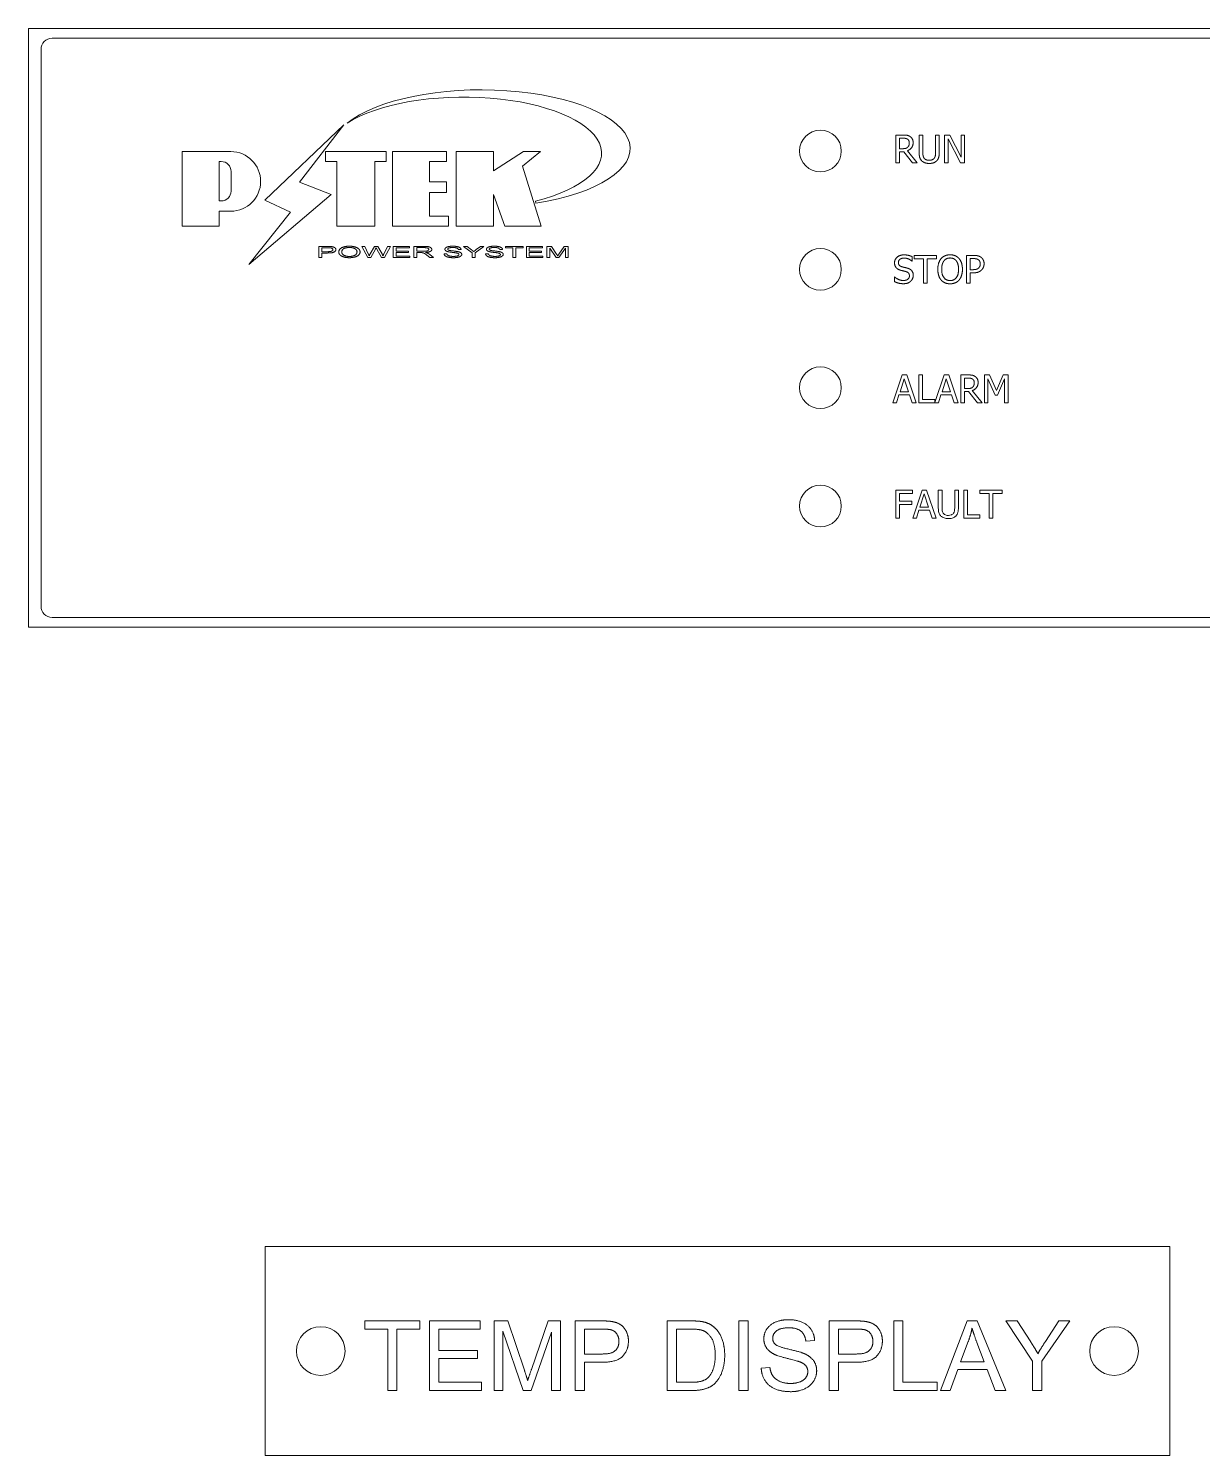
# Model space of a CAD drawing. Header units: inches. Extents: x 0 to 18221, y 0 to 6752.
# Drawn here: x 11074.3 to 11158.6, y 814.9 to 917.4 of the extents above; entities that cross this region are included whole.
import ezdxf

# ---------------------------------------------------------------- set-up
doc = ezdxf.new("R2010")
doc.units = ezdxf.units.IN
doc.header["$MEASUREMENT"] = 0
doc.layers.add('REMOTE_CONTROLBOX$0$가시적인 것(ISO)', color=3, linetype='Continuous', lineweight=5)

msp = doc.modelspace()

# ---------------------------------------------------------------- linework, layer by layer
at = {"layer": 'REMOTE_CONTROLBOX$0$가시적인 것(ISO)'}
for p, q in [((11074.2684, 874.3611), (11074.2684, 917.3611)), ((11074.2684, 917.3611), (11458.2684, 917.3611)), ((11456.9684, 916.6611), (11075.9684, 916.6611)), ((11075.1684, 915.8611), (11075.1684, 886.1611)), ((11096.9272, 910.4413), (11091.2359, 905.0404)), ((11093.7476, 906.3355), (11096.9272, 910.4413)), ((11136.5783, 909.7126), (11137.0937, 909.7126)), ((11136.5783, 907.7126), (11136.5783, 909.7126)), ((11137.1083, 909.4825), (11136.8441, 909.4825)), ((11136.8441, 909.4825), (11136.8441, 908.7304)), ((11138.2606, 909.7126), (11138.5264, 909.7126)), ((11138.2606, 908.4646), (11138.2606, 909.7126)), ((11138.5264, 909.7126), (11138.5264, 908.4646)), ((11139.4422, 909.7126), (11139.708, 909.7126)), ((11139.4422, 908.4582), (11139.4422, 909.7126)), ((11139.708, 909.7126), (11139.708, 908.4646)), ((11140.0888, 909.7126), (11140.4665, 909.7126)), ((11140.0888, 907.7126), (11140.0888, 909.7126)), ((11140.3368, 909.4371), (11140.3368, 907.7126)), ((11141.2217, 907.7126), (11140.3368, 909.4371)), ((11140.4665, 909.7126), (11141.272, 908.1292)), ((11141.272, 909.7126), (11141.52, 909.7126)), ((11141.272, 908.1292), (11141.272, 909.7126)), ((11141.52, 909.7126), (11141.52, 907.7126)), ((11085.3029, 908.5211), (11085.3029, 903.173)), ((11088.8044, 908.5211), (11085.3029, 908.5211)), ((11095.5955, 908.5211), (11095.5955, 907.8124)), ((11099.9643, 908.5211), (11095.5955, 908.5211)), ((11099.9643, 907.8124), (11099.9643, 908.5211)), ((11100.4153, 908.5211), (11100.4153, 903.173)), ((11104.3008, 908.5211), (11100.4153, 908.5211)), ((11104.3008, 907.8124), (11104.3008, 908.5211)), ((11104.9879, 908.5211), (11104.9879, 903.173)), ((11107.6774, 908.5211), (11104.9879, 908.5211)), ((11107.6774, 907.149), (11107.6774, 908.5211)), ((11109.8272, 908.5211), (11107.6774, 907.149)), ((11109.7666, 907.4849), (11111.0575, 908.5211)), ((11111.0575, 908.5211), (11109.8272, 908.5211)), ((11136.8441, 908.7304), (11137.0775, 908.7304)), ((11136.8441, 908.5084), (11136.8441, 907.7126)), ((11137.1488, 908.5084), (11136.8441, 908.5084)), ((11137.7809, 907.7126), (11137.1488, 908.5084)), ((11137.4146, 908.583), (11138.1261, 907.7126)), ((11087.9769, 904.9772), (11087.9769, 907.8124)), ((11087.9769, 907.8124), (11088.1123, 907.8124)), ((11095.5955, 907.8124), (11096.4203, 907.8124)), ((11096.4203, 907.8124), (11096.4203, 903.173)), ((11099.1395, 907.8124), (11099.9643, 907.8124)), ((11099.1395, 903.173), (11099.1395, 907.8124)), ((11103.0888, 907.8124), (11104.3008, 907.8124)), ((11103.0888, 906.3417), (11103.0888, 907.8124)), ((11111.1093, 903.173), (11109.7666, 907.4849)), ((11136.8441, 907.7126), (11136.5783, 907.7126)), ((11138.1261, 907.7126), (11137.7809, 907.7126)), ((11140.3368, 907.7126), (11140.0888, 907.7126)), ((11141.52, 907.7126), (11141.2217, 907.7126)), ((11088.8211, 907.1036), (11088.8211, 905.686)), ((11096.0218, 905.4321), (11093.7476, 906.3355)), ((11104.3008, 906.3417), (11103.0888, 906.3417)), ((11104.3008, 905.589), (11104.3008, 906.3417)), ((11090.0985, 900.4043), (11096.0218, 905.4321)), ((11103.0888, 905.589), (11104.3008, 905.589)), ((11103.0888, 903.8818), (11103.0888, 905.589)), ((11107.6774, 905.4457), (11108.4814, 903.173)), ((11107.6774, 903.173), (11107.6774, 905.4457)), ((11088.1123, 904.9772), (11087.9769, 904.9772)), ((11087.9769, 904.2362), (11088.8044, 904.2362)), ((11087.9769, 903.173), (11087.9769, 904.2362)), ((11093.0899, 904.181), (11090.0985, 900.4043)), ((11091.2359, 905.0404), (11093.0899, 904.181)), ((11110.6849, 904.9662), (11110.7293, 904.8237)), ((11085.3029, 903.173), (11087.9769, 903.173)), ((11096.4203, 903.173), (11099.1395, 903.173)), ((11100.4153, 903.173), (11104.4425, 903.173)), ((11104.4425, 903.8818), (11103.0888, 903.8818)), ((11104.4425, 903.173), (11104.4425, 903.8818)), ((11104.9879, 903.173), (11107.6774, 903.173)), ((11108.4814, 903.173), (11111.1093, 903.173)), ((11095.7364, 901.7123), (11095.1327, 901.7123)), ((11095.1327, 901.7123), (11095.1327, 900.9123)), ((11095.3443, 901.3318), (11095.3443, 901.6177)), ((11095.3443, 901.6177), (11095.7535, 901.6177)), ((11095.7584, 901.3318), (11095.3443, 901.3318)), ((11095.3443, 901.2373), (11095.7547, 901.2373)), ((11095.3443, 900.9123), (11095.3443, 901.2373)), ((11098.4334, 901.7123), (11098.2163, 901.7123)), ((11098.2163, 901.7123), (11098.6413, 900.9123)), ((11098.6766, 901.1879), (11098.4334, 901.7123)), ((11099.1212, 901.7123), (11098.8169, 901.172)), ((11098.8571, 900.9123), (11099.1962, 901.522)), ((11099.3766, 901.7123), (11099.1212, 901.7123)), ((11099.2949, 901.5226), (11099.6303, 900.9123)), ((11099.6053, 901.3074), (11099.3766, 901.7123)), ((11100.0608, 901.7123), (11099.8102, 901.1982)), ((11099.8346, 900.9123), (11100.2736, 901.7123)), ((11100.2736, 901.7123), (11100.0608, 901.7123)), ((11101.6321, 901.7123), (11100.4754, 901.7123)), ((11100.4754, 901.7123), (11100.4754, 900.9123)), ((11100.687, 901.6177), (11101.6321, 901.6177)), ((11100.687, 901.3732), (11100.687, 901.6177)), ((11101.5724, 901.3732), (11100.687, 901.3732)), ((11100.687, 901.2787), (11101.5724, 901.2787)), ((11100.687, 901.0068), (11100.687, 901.2787)), ((11101.6693, 901.0068), (11100.687, 901.0068)), ((11101.5724, 901.2787), (11101.5724, 901.3732)), ((11101.6321, 901.6177), (11101.6321, 901.7123)), ((11101.6693, 900.9123), (11101.6693, 901.0068)), ((11102.6742, 901.7123), (11101.9651, 901.7123)), ((11101.9651, 901.7123), (11101.9651, 900.9123)), ((11102.1766, 901.3592), (11102.1766, 901.6238)), ((11102.1766, 901.6238), (11102.6834, 901.6238)), ((11102.6321, 901.3592), (11102.1766, 901.3592)), ((11102.1766, 901.2677), (11102.4224, 901.2677)), ((11102.1766, 900.9123), (11102.1766, 901.2677)), ((11102.8974, 901.0787), (11103.109, 900.9123)), ((11103.3748, 900.9123), (11103.0968, 901.1299)), ((11104.3242, 901.1781), (11104.1248, 901.1696)), ((11105.1474, 901.4793), (11105.3504, 901.4873)), ((11105.5218, 901.7123), (11106.1382, 901.2513)), ((11105.7791, 901.7123), (11105.5218, 901.7123)), ((11106.0943, 901.4708), (11105.7791, 901.7123)), ((11106.1382, 901.2513), (11106.1382, 900.9123)), ((11106.3498, 901.2513), (11106.9882, 901.7123)), ((11106.3498, 900.9123), (11106.3498, 901.2513)), ((11106.7413, 901.7123), (11106.4315, 901.4769)), ((11106.9882, 901.7123), (11106.7413, 901.7123)), ((11107.3059, 901.1781), (11107.1065, 901.1696)), ((11108.1291, 901.4793), (11108.3321, 901.4873)), ((11108.5492, 901.7123), (11108.5492, 901.6177)), ((11109.8169, 901.7123), (11108.5492, 901.7123)), ((11108.5492, 901.6177), (11109.076, 901.6177)), ((11109.076, 901.6177), (11109.076, 900.9123)), ((11109.2876, 901.6177), (11109.8169, 901.6177)), ((11109.2876, 900.9123), (11109.2876, 901.6177)), ((11109.8169, 901.6177), (11109.8169, 901.7123)), ((11111.1955, 901.7123), (11110.0388, 901.7123)), ((11110.0388, 901.7123), (11110.0388, 900.9123)), ((11110.2504, 901.6177), (11111.1955, 901.6177)), ((11110.2504, 901.3732), (11110.2504, 901.6177)), ((11111.1358, 901.3732), (11110.2504, 901.3732)), ((11110.2504, 901.2787), (11111.1358, 901.2787)), ((11110.2504, 901.0068), (11110.2504, 901.2787)), ((11111.2327, 901.0068), (11110.2504, 901.0068)), ((11111.1358, 901.2787), (11111.1358, 901.3732)), ((11111.1955, 901.6177), (11111.1955, 901.7123)), ((11111.2327, 900.9123), (11111.2327, 901.0068)), ((11111.8364, 901.7123), (11111.5181, 901.7123)), ((11111.5181, 901.7123), (11111.5181, 900.9123)), ((11111.7224, 901.5933), (11112.1852, 900.9123)), ((11111.7224, 900.9123), (11111.7224, 901.5933)), ((11112.2157, 901.1458), (11111.8364, 901.7123)), ((11112.376, 900.9123), (11112.8413, 901.5818)), ((11112.7614, 901.7123), (11112.3773, 901.1555)), ((11113.0455, 901.7123), (11112.7614, 901.7123)), ((11112.8413, 901.5818), (11112.8413, 900.9123)), ((11113.0455, 900.9123), (11113.0455, 901.7123)), ((11137.9057, 901.0668), (11139.5135, 901.0668)), ((11137.9057, 900.8301), (11137.9057, 901.0668)), ((11139.5135, 901.0668), (11139.5135, 900.8301)), ((11141.6626, 901.0668), (11142.165, 901.0668)), ((11141.6626, 899.0668), (11141.6626, 901.0668)), ((11095.1327, 900.9123), (11095.3443, 900.9123)), ((11098.6413, 900.9123), (11098.8571, 900.9123)), ((11099.6303, 900.9123), (11099.8346, 900.9123)), ((11100.4754, 900.9123), (11101.6693, 900.9123)), ((11101.9651, 900.9123), (11102.1766, 900.9123)), ((11103.109, 900.9123), (11103.3748, 900.9123)), ((11106.1382, 900.9123), (11106.3498, 900.9123)), ((11109.076, 900.9123), (11109.2876, 900.9123)), ((11110.0388, 900.9123), (11111.2327, 900.9123)), ((11111.5181, 900.9123), (11111.7224, 900.9123)), ((11112.1852, 900.9123), (11112.376, 900.9123)), ((11112.8413, 900.9123), (11113.0455, 900.9123)), ((11137.7615, 900.6551), (11137.742, 900.6551)), ((11137.7615, 900.9728), (11137.7615, 900.6551)), ((11138.5767, 900.8301), (11137.9057, 900.8301)), ((11138.5767, 899.0668), (11138.5767, 900.8301)), ((11138.8425, 900.8301), (11138.8425, 899.0668)), ((11139.5135, 900.8301), (11138.8425, 900.8301)), ((11142.1488, 900.8366), (11141.9284, 900.8366)), ((11141.9284, 900.8366), (11141.9284, 900.0392)), ((11141.9284, 900.0392), (11142.1099, 900.0392)), ((11136.4794, 899.5206), (11136.4989, 899.5206)), ((11136.4794, 899.1867), (11136.4794, 899.5206)), ((11138.8425, 899.0668), (11138.5767, 899.0668)), ((11141.9284, 899.0668), (11141.6626, 899.0668)), ((11141.9284, 899.8123), (11141.9284, 899.0668)), ((11142.1537, 899.8123), (11141.9284, 899.8123)), ((11136.3628, 890.4811), (11137.037, 892.4811)), ((11137.1942, 892.2088), (11136.8863, 891.2671)), ((11137.037, 892.4811), (11137.3644, 892.4811)), ((11137.5038, 891.2671), (11137.1942, 892.2088)), ((11137.3644, 892.4811), (11138.0386, 890.4811)), ((11138.2282, 892.4811), (11138.494, 892.4811)), ((11138.2282, 890.4811), (11138.2282, 892.4811)), ((11138.494, 892.4811), (11138.494, 890.7177)), ((11139.3871, 890.5003), (11140.0548, 892.4811)), ((11140.212, 892.2088), (11139.9041, 891.2671)), ((11140.0548, 892.4811), (11140.3822, 892.4811)), ((11140.5216, 891.2671), (11140.212, 892.2088)), ((11140.3822, 892.4811), (11141.0564, 890.4811)), ((11141.2461, 892.4811), (11141.7615, 892.4811)), ((11141.2461, 890.4811), (11141.2461, 892.4811)), ((11141.776, 892.2509), (11141.5119, 892.2509)), ((11141.5119, 892.2509), (11141.5119, 891.4989)), ((11142.9527, 892.4811), (11143.3158, 892.4811)), ((11142.9527, 890.4811), (11142.9527, 892.4811)), ((11143.2007, 892.2039), (11143.2007, 890.4811)), ((11143.7177, 891.0321), (11143.2007, 892.2039)), ((11143.3158, 892.4811), (11143.8149, 891.3676)), ((11143.8149, 891.3676), (11144.2979, 892.4811)), ((11144.4017, 892.2039), (11143.8798, 891.0321)), ((11144.2979, 892.4811), (11144.6675, 892.4811)), ((11144.4017, 890.4811), (11144.4017, 892.2039)), ((11144.6675, 892.4811), (11144.6675, 890.4811)), ((11136.8133, 891.0402), (11136.6318, 890.4811)), ((11137.5767, 891.0402), (11136.8133, 891.0402)), ((11136.8863, 891.2671), (11137.5038, 891.2671)), ((11137.7582, 890.4811), (11137.5767, 891.0402)), ((11139.8311, 891.0402), (11139.6496, 890.4811)), ((11140.5945, 891.0402), (11139.8311, 891.0402)), ((11139.9041, 891.2671), (11140.5216, 891.2671)), ((11140.776, 890.4811), (11140.5945, 891.0402)), ((11141.5119, 891.4989), (11141.7452, 891.4989)), ((11141.5119, 891.2769), (11141.5119, 890.4811)), ((11141.8166, 891.2769), (11141.5119, 891.2769)), ((11142.4487, 890.4811), (11141.8166, 891.2769)), ((11142.0824, 891.3514), (11142.7939, 890.4811)), ((11143.8798, 891.0321), (11143.7177, 891.0321)), ((11136.6318, 890.4811), (11136.3628, 890.4811)), ((11138.0386, 890.4811), (11137.7582, 890.4811)), ((11139.6496, 890.4811), (11138.2282, 890.4811)), ((11138.494, 890.7177), (11139.3871, 890.7177)), ((11139.3871, 890.7177), (11139.3871, 890.5003)), ((11141.0564, 890.4811), (11140.776, 890.4811)), ((11141.5119, 890.4811), (11141.2461, 890.4811)), ((11142.7939, 890.4811), (11142.4487, 890.4811)), ((11143.2007, 890.4811), (11142.9527, 890.4811)), ((11144.6675, 890.4811), (11144.4017, 890.4811)), ((11075.1684, 875.8611), (11075.1684, 886.1611)), ((11136.5783, 882.2014), (11136.5783, 884.2014)), ((11136.5783, 884.2014), (11137.7744, 884.2014)), ((11136.8441, 883.9648), (11136.8441, 883.4007)), ((11137.7744, 883.9648), (11136.8441, 883.9648)), ((11137.7744, 884.2014), (11137.7744, 883.9648)), ((11137.7971, 882.2014), (11138.4713, 884.2014)), ((11138.6286, 883.9291), (11138.3206, 882.9875)), ((11138.4713, 884.2014), (11138.7987, 884.2014)), ((11138.9381, 882.9875), (11138.6286, 883.9291)), ((11138.7987, 884.2014), (11139.473, 882.2014)), ((11139.6383, 884.2014), (11139.9041, 884.2014)), ((11139.6383, 882.9534), (11139.6383, 884.2014)), ((11139.9041, 884.2014), (11139.9041, 882.9534)), ((11140.8198, 882.9469), (11140.8198, 884.2014)), ((11140.8198, 884.2014), (11141.0856, 884.2014)), ((11141.0856, 884.2014), (11141.0856, 882.9534)), ((11141.4665, 884.2014), (11141.7323, 884.2014)), ((11141.4665, 882.2014), (11141.4665, 884.2014)), ((11141.7323, 884.2014), (11141.7323, 882.438)), ((11142.6302, 884.2014), (11144.238, 884.2014)), ((11142.6302, 883.9648), (11142.6302, 884.2014)), ((11143.3012, 883.9648), (11142.6302, 883.9648)), ((11143.3012, 882.2014), (11143.3012, 883.9648)), ((11144.238, 883.9648), (11143.567, 883.9648)), ((11143.567, 883.9648), (11143.567, 882.2014)), ((11144.238, 884.2014), (11144.238, 883.9648)), ((11136.8441, 883.4007), (11137.7355, 883.4007)), ((11137.7355, 883.1641), (11136.8441, 883.1641)), ((11136.8441, 883.1641), (11136.8441, 882.2014)), ((11137.7355, 883.4007), (11137.7355, 883.1641)), ((11138.2477, 882.7605), (11138.0662, 882.2014)), ((11139.0111, 882.7605), (11138.2477, 882.7605)), ((11138.3206, 882.9875), (11138.9381, 882.9875)), ((11139.1926, 882.2014), (11139.0111, 882.7605)), ((11136.8441, 882.2014), (11136.5783, 882.2014)), ((11138.0662, 882.2014), (11137.7971, 882.2014)), ((11139.473, 882.2014), (11139.1926, 882.2014)), ((11142.6253, 882.2014), (11141.4665, 882.2014)), ((11141.7323, 882.438), (11142.6253, 882.438)), ((11142.6253, 882.438), (11142.6253, 882.2014)), ((11143.567, 882.2014), (11143.3012, 882.2014)), ((11458.2684, 874.3611), (11074.2684, 874.3611)), ((11456.9684, 875.0611), (11075.9684, 875.0611)), ((11156.2684, 829.8611), (11091.2684, 829.8611)), ((11091.2684, 829.8611), (11091.2684, 814.8611)), ((11156.2684, 814.8611), (11156.2684, 829.8611)), ((11098.4322, 824.5267), (11102.3956, 824.5267)), ((11098.4322, 823.936), (11098.4322, 824.5267)), ((11102.3956, 824.5267), (11102.3956, 823.936)), ((11103.0892, 824.5267), (11106.7097, 824.5267)), ((11103.0892, 819.5267), (11103.0892, 824.5267)), ((11106.7097, 824.5267), (11106.7097, 823.936)), ((11107.7158, 824.5267), (11108.7104, 824.5267)), ((11107.7158, 819.5267), (11107.7158, 824.5267)), ((11108.7104, 824.5267), (11109.8956, 820.9863)), ((11110.4025, 821.0473), (11111.603, 824.5267)), ((11111.603, 824.5267), (11112.4909, 824.5267)), ((11112.4909, 824.5267), (11112.4909, 819.5267)), ((11113.5542, 824.5267), (11115.4406, 824.5267)), ((11113.5542, 819.5267), (11113.5542, 824.5267)), ((11120.1548, 824.5267), (11121.8774, 824.5267)), ((11120.1548, 819.5267), (11120.1548, 824.5267)), ((11125.3149, 824.5267), (11125.978, 824.5267)), ((11125.3149, 819.5267), (11125.3149, 824.5267)), ((11125.978, 824.5267), (11125.978, 819.5267)), ((11131.8011, 824.5267), (11133.6876, 824.5267)), ((11131.8011, 819.5267), (11131.8011, 824.5267)), ((11136.4353, 824.5267), (11137.0984, 824.5267)), ((11136.4353, 819.5267), (11136.4353, 824.5267)), ((11137.0984, 824.5267), (11137.0984, 820.1174)), ((11139.8004, 819.5267), (11141.7211, 824.5267)), ((11141.7211, 824.5267), (11142.4376, 824.5267)), ((11142.4376, 824.5267), (11144.4802, 819.5267)), ((11144.4879, 824.5267), (11145.292, 824.5267)), ((11146.4162, 821.6456), (11144.4879, 824.5267)), ((11145.292, 824.5267), (11146.279, 823.0176)), ((11149.0763, 824.5267), (11147.0793, 821.6456)), ((11147.3347, 823.0557), (11148.3065, 824.5267)), ((11148.3065, 824.5267), (11149.0763, 824.5267)), ((11100.0786, 823.936), (11098.4322, 823.936)), ((11100.0786, 819.5267), (11100.0786, 823.936)), ((11100.7417, 823.936), (11100.7417, 819.5267)), ((11102.3956, 823.936), (11100.7417, 823.936)), ((11103.7524, 823.936), (11103.7524, 822.4078)), ((11106.7097, 823.936), (11103.7524, 823.936)), ((11108.3522, 823.7836), (11108.3522, 819.5267)), ((11109.8004, 819.5267), (11108.3522, 823.7836)), ((11111.8545, 823.7112), (11110.3949, 819.5267)), ((11111.8545, 819.5267), (11111.8545, 823.7112)), ((11115.4978, 823.936), (11114.2173, 823.936)), ((11114.2173, 823.936), (11114.2173, 822.1487)), ((11121.8697, 823.936), (11120.8179, 823.936)), ((11120.8179, 823.936), (11120.8179, 820.1174)), ((11130.7493, 823.1205), (11130.1167, 823.0709)), ((11133.7447, 823.936), (11132.4642, 823.936)), ((11132.4642, 823.936), (11132.4642, 822.1487)), ((11103.7524, 822.4078), (11106.5229, 822.4078)), ((11106.5229, 822.4078), (11106.5229, 821.8171)), ((11114.2173, 822.1487), (11115.5092, 822.1487)), ((11132.4642, 822.1487), (11133.7562, 822.1487)), ((11141.7935, 823.0442), (11141.2409, 821.577)), ((11142.9406, 821.577), (11142.4147, 822.9642)), ((11103.7524, 821.8171), (11103.7524, 820.1174)), ((11106.5229, 821.8171), (11103.7524, 821.8171)), ((11114.2173, 821.558), (11114.2173, 819.5267)), ((11115.5016, 821.558), (11114.2173, 821.558)), ((11126.9155, 821.1349), (11127.5405, 821.1883)), ((11132.4642, 821.558), (11132.4642, 819.5267)), ((11133.7485, 821.558), (11132.4642, 821.558)), ((11141.0504, 821.0397), (11140.5016, 819.5267)), ((11143.1464, 821.0397), (11141.0504, 821.0397)), ((11141.2409, 821.577), (11142.9406, 821.577)), ((11143.7257, 819.5267), (11143.1464, 821.0397)), ((11146.4162, 819.5267), (11146.4162, 821.6456)), ((11147.0793, 821.6456), (11147.0793, 819.5267)), ((11103.7524, 820.1174), (11106.824, 820.1174)), ((11106.824, 820.1174), (11106.824, 819.5267)), ((11120.8179, 820.1174), (11121.885, 820.1174)), ((11137.0984, 820.1174), (11139.5603, 820.1174)), ((11139.5603, 820.1174), (11139.5603, 819.5267)), ((11100.7417, 819.5267), (11100.0786, 819.5267)), ((11106.824, 819.5267), (11103.0892, 819.5267)), ((11108.3522, 819.5267), (11107.7158, 819.5267)), ((11110.3949, 819.5267), (11109.8004, 819.5267)), ((11112.4909, 819.5267), (11111.8545, 819.5267)), ((11114.2173, 819.5267), (11113.5542, 819.5267)), ((11121.9612, 819.5267), (11120.1548, 819.5267)), ((11125.978, 819.5267), (11125.3149, 819.5267)), ((11132.4642, 819.5267), (11131.8011, 819.5267)), ((11139.5603, 819.5267), (11136.4353, 819.5267)), ((11140.5016, 819.5267), (11139.8004, 819.5267)), ((11144.4802, 819.5267), (11143.7257, 819.5267)), ((11147.0793, 819.5267), (11146.4162, 819.5267)), ((11091.2684, 814.8611), (11156.2684, 814.8611))]:
    msp.add_line(p, q, dxfattribs=at)
for centre, radius in [((11131.1684, 908.5611), 1.5), ((11131.1684, 900.0611), 1.5), ((11131.1684, 891.5611), 1.5), ((11131.1684, 883.0611), 1.5), ((11095.2684, 822.3611), 1.75), ((11152.2684, 822.3611), 1.75)]:
    msp.add_circle(centre, radius, dxfattribs=at)
for centre, radius, start, end in [((11075.9684, 915.8611), 0.8, 90, 180), ((11088.8044, 906.3787), 2.1425, 270, 90), ((11088.1123, 907.1036), 0.7088, 0, 90), ((11088.1123, 905.686), 0.7088, 270, 0), ((11075.9684, 875.8611), 0.8, 180, 270)]:
    msp.add_arc(centre, radius, start, end, dxfattribs=at)
for centre, major_axis, ratio, start_param, end_param in [((11106.8101, 908.744), (10.688, 0), 0.39426006, 5.08784546, 8.97919983), ((11105.5393, 908.4093), (-9.9018, 0), 0.4069905, 2.11725625, 5.72020649)]:
    msp.add_ellipse(centre, major_axis=major_axis, ratio=ratio, start_param=start_param, end_param=end_param, dxfattribs=at)
for points in [[(11137.0937, 909.7126), (11137.2655, 909.7126), (11137.4973, 909.6753), (11137.6026, 909.6073)], [(11137.426, 909.4144), (11137.3692, 909.4517), (11137.2185, 909.4825), (11137.1083, 909.4825)], [(11137.5524, 909.1486), (11137.5524, 909.2361), (11137.4908, 909.3706), (11137.426, 909.4144)], [(11137.6026, 909.6073), (11137.708, 909.5392), (11137.8295, 909.3269), (11137.8295, 909.1697)], [(11137.0775, 908.7304), (11137.1926, 908.7304), (11137.3757, 908.771), (11137.4389, 908.8342)], [(11137.8295, 909.1697), (11137.8295, 908.9509), (11137.6059, 908.6543), (11137.4146, 908.583)], [(11137.4389, 908.8342), (11137.4973, 908.8893), (11137.5524, 909.0449), (11137.5524, 909.1486)], [(11138.4519, 907.8552), (11138.3465, 907.959), (11138.2606, 908.2507), (11138.2606, 908.4646)], [(11138.5264, 908.4646), (11138.5264, 908.3253), (11138.5621, 908.1373), (11138.6123, 908.0611)], [(11139.3563, 908.0611), (11139.4065, 908.1373), (11139.4422, 908.3236), (11139.4422, 908.4582)], [(11139.708, 908.4646), (11139.708, 908.2556), (11139.6237, 907.9574), (11139.5167, 907.8552)], [(11138.9835, 907.6705), (11138.8068, 907.6705), (11138.5443, 907.7629), (11138.4519, 907.8552)], [(11138.6123, 908.0611), (11138.6658, 907.98), (11138.8506, 907.8974), (11138.9835, 907.8974)], [(11138.9835, 907.8974), (11139.1083, 907.8974), (11139.3028, 907.98), (11139.3563, 908.0611)], [(11139.5167, 907.8552), (11139.4211, 907.7612), (11139.1683, 907.6705), (11138.9835, 907.6705)], [(11095.9797, 901.7043), (11095.8955, 901.7123), (11095.7364, 901.7123)], [(11095.7535, 901.6177), (11095.898, 901.6177), (11095.951, 901.6104)], [(11095.7547, 901.2373), (11096.0943, 901.2373), (11096.3541, 901.3787), (11096.3541, 901.4805)], [(11096.1358, 901.4775), (11096.1358, 901.408), (11095.9632, 901.3318), (11095.7584, 901.3318)], [(11095.951, 901.6104), (11096.0346, 901.5994), (11096.1358, 901.5275), (11096.1358, 901.4775)], [(11096.3541, 901.4805), (11096.3541, 901.5403), (11096.2571, 901.6397), (11096.0974, 901.6946), (11095.9797, 901.7043)], [(11097.3248, 901.7263), (11096.987, 901.7263), (11096.559, 901.5013), (11096.559, 901.3019)], [(11096.559, 901.3019), (11096.559, 901.1964), (11096.7425, 901.008), (11097.098, 900.8988), (11097.3242, 900.8988)], [(11096.7773, 901.3007), (11096.7773, 901.4812), (11097.101, 901.6354), (11097.326, 901.6354)], [(11097.323, 900.9897), (11097.0882, 900.9897), (11096.7773, 901.1562), (11096.7773, 901.3007)], [(11097.8705, 901.3123), (11097.8705, 901.1574), (11097.562, 900.9897), (11097.323, 900.9897)], [(11097.3242, 900.8988), (11097.5321, 900.8988), (11097.8925, 900.9976), (11098.0888, 901.1897), (11098.0888, 901.311)], [(11098.0888, 901.311), (11098.0888, 901.4312), (11097.9023, 901.6202), (11097.5468, 901.7263), (11097.3248, 901.7263)], [(11097.326, 901.6354), (11097.4846, 901.6354), (11097.7382, 901.5555), (11097.8705, 901.4098), (11097.8705, 901.3123)], [(11098.7449, 901.0238), (11098.7163, 901.1049), (11098.6766, 901.1879)], [(11098.8169, 901.172), (11098.8059, 901.1525), (11098.7449, 901.0238)], [(11099.1962, 901.522), (11099.2181, 901.561), (11099.2437, 901.6159)], [(11099.2437, 901.6159), (11099.2516, 901.5982), (11099.2949, 901.5226)], [(11099.7303, 901.0238), (11099.6913, 901.1568), (11099.6053, 901.3074)], [(11099.8102, 901.1982), (11099.7608, 901.1001), (11099.7303, 901.0238)], [(11102.4224, 901.2677), (11102.5041, 901.2677), (11102.5401, 901.2641)], [(11102.5401, 901.2641), (11102.5895, 901.258), (11102.6846, 901.2269), (11102.8041, 901.1507), (11102.8974, 901.0787)], [(11103.026, 901.494), (11103.026, 901.4555), (11102.9407, 901.3891), (11102.7773, 901.3592), (11102.6321, 901.3592)], [(11103.2443, 901.494), (11103.2443, 901.5598), (11103.1114, 901.669), (11102.8882, 901.7123), (11102.6742, 901.7123)], [(11102.6834, 901.6238), (11102.8614, 901.6238), (11103.026, 901.5507), (11103.026, 901.494)], [(11102.7937, 901.2763), (11103.0236, 901.2921), (11103.2443, 901.4086), (11103.2443, 901.494)], [(11102.9212, 901.2366), (11102.8773, 901.2562), (11102.7937, 901.2763)], [(11103.0968, 901.1299), (11103.0138, 901.194), (11102.9212, 901.2366)], [(11104.1248, 901.1696), (11104.1291, 901.0891), (11104.2962, 900.9623), (11104.5901, 900.8988), (11104.8071, 900.8988)], [(11104.7492, 901.7263), (11104.5876, 901.7263), (11104.3236, 901.6714), (11104.1858, 901.5665), (11104.1858, 901.5055)], [(11104.1858, 901.5055), (11104.1858, 901.4507), (11104.298, 901.3616), (11104.4126, 901.3318)], [(11104.7968, 900.9933), (11104.6602, 900.9933), (11104.4419, 901.0409), (11104.3382, 901.1177), (11104.3242, 901.1781)], [(11104.3901, 901.5129), (11104.3901, 901.5623), (11104.5657, 901.633), (11104.7577, 901.633)], [(11104.4523, 901.4415), (11104.3901, 901.4696), (11104.3901, 901.5129)], [(11104.4126, 901.3318), (11104.5016, 901.308), (11104.9425, 901.2549), (11105.0065, 901.2421)], [(11105.1254, 901.3336), (11105.0297, 901.3555), (11104.5132, 901.4141), (11104.4523, 901.4415)], [(11105.3504, 901.4873), (11105.3449, 901.5574), (11105.1986, 901.669), (11104.9266, 901.7263), (11104.7492, 901.7263)], [(11104.7577, 901.633), (11104.9425, 901.633), (11105.1309, 901.5555), (11105.1474, 901.4793)], [(11105.1943, 901.1293), (11105.1943, 901.0921), (11105.1035, 901.0293), (11104.9181, 900.9933), (11104.7968, 900.9933)], [(11104.8071, 900.8988), (11104.9785, 900.8988), (11105.2523, 900.9616), (11105.3986, 901.0744), (11105.3986, 901.1385)], [(11105.0065, 901.2421), (11105.1071, 901.2232), (11105.1943, 901.1671), (11105.1943, 901.1293)], [(11105.3986, 901.1385), (11105.3986, 901.2025), (11105.2657, 901.3013), (11105.1254, 901.3336)], [(11106.2571, 901.336), (11106.1815, 901.4031), (11106.0943, 901.4708)], [(11106.4315, 901.4769), (11106.3291, 901.3982), (11106.2571, 901.336)], [(11107.1065, 901.1696), (11107.1108, 901.0891), (11107.2779, 900.9623), (11107.5718, 900.8988), (11107.7888, 900.8988)], [(11107.7309, 901.7263), (11107.5693, 901.7263), (11107.3053, 901.6714), (11107.1675, 901.5665), (11107.1675, 901.5055)], [(11107.1675, 901.5055), (11107.1675, 901.4507), (11107.2797, 901.3616), (11107.3943, 901.3318)], [(11107.7785, 900.9933), (11107.6419, 900.9933), (11107.4236, 901.0409), (11107.3199, 901.1177), (11107.3059, 901.1781)], [(11107.3718, 901.5129), (11107.3718, 901.5623), (11107.5474, 901.633), (11107.7395, 901.633)], [(11107.434, 901.4415), (11107.3718, 901.4696), (11107.3718, 901.5129)], [(11107.3943, 901.3318), (11107.4834, 901.308), (11107.9242, 901.2549), (11107.9882, 901.2421)], [(11108.1071, 901.3336), (11108.0114, 901.3555), (11107.4949, 901.4141), (11107.434, 901.4415)], [(11108.3321, 901.4873), (11108.3266, 901.5574), (11108.1803, 901.669), (11107.9084, 901.7263), (11107.7309, 901.7263)], [(11107.7395, 901.633), (11107.9242, 901.633), (11108.1126, 901.5555), (11108.1291, 901.4793)], [(11108.176, 901.1293), (11108.176, 901.0921), (11108.0852, 901.0293), (11107.8998, 900.9933), (11107.7785, 900.9933)], [(11107.7888, 900.8988), (11107.9602, 900.8988), (11108.234, 900.9616), (11108.3803, 901.0744), (11108.3803, 901.1385)], [(11107.9882, 901.2421), (11108.0888, 901.2232), (11108.176, 901.1671), (11108.176, 901.1293)], [(11108.3803, 901.1385), (11108.3803, 901.2025), (11108.2474, 901.3013), (11108.1071, 901.3336)], [(11112.2925, 901.0275), (11112.2681, 901.0665), (11112.2157, 901.1458)], [(11112.3773, 901.1555), (11112.3193, 901.0708), (11112.2925, 901.0275)], [(11136.494, 900.5303), (11136.494, 900.7734), (11136.8733, 901.1024), (11137.1666, 901.1024)], [(11137.1666, 901.1024), (11137.3352, 901.1024), (11137.6334, 901.036), (11137.7615, 900.9728)], [(11139.8425, 900.8382), (11139.9592, 900.9711), (11140.285, 901.1089), (11140.4859, 901.1089)], [(11140.4859, 901.1089), (11140.6901, 901.1089), (11141.0175, 900.9663), (11141.131, 900.8382)], [(11142.165, 901.0668), (11142.3433, 901.0668), (11142.5929, 901.0084), (11142.6885, 900.942)], [(11136.6237, 900.1689), (11136.5621, 900.2353), (11136.494, 900.4136), (11136.494, 900.5303)], [(11136.9543, 899.9922), (11136.8506, 900.0198), (11136.6869, 900.1024), (11136.6237, 900.1689)], [(11137.1845, 900.8723), (11136.9997, 900.8723), (11136.7712, 900.6989), (11136.7712, 900.5578)], [(11136.7712, 900.5578), (11136.7712, 900.4314), (11136.9057, 900.2807), (11137.0321, 900.2467)], [(11137.3158, 899.9014), (11137.2234, 899.9274), (11137.0694, 899.963), (11136.9543, 899.9922)], [(11137.0321, 900.2467), (11137.1164, 900.224), (11137.3611, 900.1656), (11137.4422, 900.1413)], [(11137.742, 900.6551), (11137.6464, 900.7426), (11137.3482, 900.8723), (11137.1845, 900.8723)], [(11137.4422, 900.1413), (11137.648, 900.0781), (11137.8393, 899.8236), (11137.8393, 899.6373)], [(11139.6026, 900.0668), (11139.6026, 900.318), (11139.7274, 900.7005), (11139.8425, 900.8382)], [(11139.8409, 899.2969), (11139.7258, 899.4298), (11139.6026, 899.8204), (11139.6026, 900.0668)], [(11140.0435, 900.6713), (11139.9641, 900.5692), (11139.8798, 900.2613), (11139.8798, 900.0668)], [(11139.8798, 900.0668), (11139.8798, 899.6729), (11140.2104, 899.2548), (11140.4876, 899.2548)], [(11140.4876, 900.8788), (11140.3433, 900.8788), (11140.1261, 900.7783), (11140.0435, 900.6713)], [(11140.93, 900.6713), (11140.8506, 900.775), (11140.6269, 900.8788), (11140.4876, 900.8788)], [(11140.4876, 899.2548), (11140.7647, 899.2548), (11141.0937, 899.6729), (11141.0937, 900.0668)], [(11141.0937, 900.0668), (11141.0937, 900.2645), (11141.0078, 900.5708), (11140.93, 900.6713)], [(11141.131, 900.8382), (11141.2444, 900.7053), (11141.3709, 900.3164), (11141.3709, 900.0668)], [(11141.3709, 900.0668), (11141.3709, 899.8236), (11141.2477, 899.4298), (11141.131, 899.2969)], [(11142.1099, 900.0392), (11142.272, 900.0392), (11142.4713, 900.0911), (11142.5362, 900.1591)], [(11142.5054, 900.7604), (11142.4422, 900.8026), (11142.2736, 900.8366), (11142.1488, 900.8366)], [(11142.7517, 900.0198), (11142.648, 899.9177), (11142.3676, 899.8123), (11142.1537, 899.8123)], [(11142.6496, 900.4557), (11142.6496, 900.5595), (11142.5783, 900.7118), (11142.5054, 900.7604)], [(11142.5362, 900.1591), (11142.5961, 900.2191), (11142.6496, 900.3601), (11142.6496, 900.4557)], [(11142.6885, 900.942), (11142.8004, 900.8658), (11142.9268, 900.6308), (11142.9268, 900.4638)], [(11142.9268, 900.4638), (11142.9268, 900.3342), (11142.8344, 900.1008), (11142.7517, 900.0198)], [(11137.1358, 899.0311), (11136.9187, 899.0311), (11136.614, 899.1219), (11136.4794, 899.1867)], [(11136.4989, 899.5206), (11136.6302, 899.3974), (11136.9624, 899.2613), (11137.1164, 899.2613)], [(11137.1164, 899.2613), (11137.3368, 899.2613), (11137.5621, 899.4444), (11137.5621, 899.5951)], [(11137.6577, 899.2126), (11137.5621, 899.1251), (11137.319, 899.0311), (11137.1358, 899.0311)], [(11137.5621, 899.5951), (11137.5621, 899.7151), (11137.4438, 899.8642), (11137.3158, 899.9014)], [(11137.8393, 899.6373), (11137.8393, 899.5189), (11137.7436, 899.292), (11137.6577, 899.2126)], [(11140.4859, 899.0246), (11140.2833, 899.0246), (11139.9592, 899.1624), (11139.8409, 899.2969)], [(11141.131, 899.2969), (11141.0078, 899.1575), (11140.682, 899.0246), (11140.4859, 899.0246)], [(11141.7615, 892.4811), (11141.9333, 892.4811), (11142.165, 892.4438), (11142.2704, 892.3757)], [(11142.0937, 892.1829), (11142.037, 892.2201), (11141.8863, 892.2509), (11141.776, 892.2509)], [(11142.4973, 891.9381), (11142.4973, 891.7193), (11142.2736, 891.4227), (11142.0824, 891.3514)], [(11142.2201, 891.9171), (11142.2201, 892.0046), (11142.1585, 892.1391), (11142.0937, 892.1829)], [(11142.1067, 891.6026), (11142.165, 891.6577), (11142.2201, 891.8133), (11142.2201, 891.9171)], [(11142.2704, 892.3757), (11142.3757, 892.3077), (11142.4973, 892.0953), (11142.4973, 891.9381)], [(11141.7452, 891.4989), (11141.8603, 891.4989), (11142.0435, 891.5394), (11142.1067, 891.6026)], [(11115.4406, 824.5267), (11115.9399, 824.5267), (11116.2028, 824.4772)], [(11116.2028, 824.4772), (11116.5725, 824.4162), (11117.0679, 824.0732), (11117.3728, 823.452), (11117.3728, 823.0785)], [(11121.8774, 824.5267), (11122.4604, 824.5267), (11122.7691, 824.4543)], [(11122.7691, 824.4543), (11123.1998, 824.3552), (11123.5008, 824.0961)], [(11127.1022, 823.2348), (11127.1022, 823.6159), (11127.5328, 824.2714), (11128.3598, 824.6144), (11128.8667, 824.6144)], [(11128.8667, 824.6144), (11129.4231, 824.6144), (11130.2729, 824.2561), (11130.7341, 823.5587), (11130.7493, 823.1205)], [(11133.6876, 824.5267), (11134.1868, 824.5267), (11134.4498, 824.4772)], [(11134.4498, 824.4772), (11134.8194, 824.4162), (11135.3149, 824.0732), (11135.6197, 823.452), (11135.6197, 823.0785)], [(11116.1152, 823.8903), (11115.9475, 823.936), (11115.4978, 823.936)], [(11117.3728, 823.0785), (11117.3728, 822.4421), (11116.561, 821.558), (11115.5016, 821.558)], [(11116.6906, 823.0595), (11116.6906, 823.372), (11116.3743, 823.8217), (11116.1152, 823.8903)], [(11122.7234, 823.8331), (11122.4566, 823.936), (11121.8697, 823.936)], [(11123.6075, 822.0648), (11123.6075, 822.8499), (11123.0931, 823.6921), (11122.7234, 823.8331)], [(11123.5008, 824.0961), (11123.8972, 823.7645), (11124.2897, 822.7241), (11124.2897, 822.0534)], [(11127.811, 822.1487), (11127.4528, 822.3354), (11127.1022, 822.8918), (11127.1022, 823.2348)], [(11128.8934, 824.0313), (11128.2912, 824.0313), (11127.7386, 823.5892), (11127.7386, 823.2805)], [(11127.7386, 823.2805), (11127.7386, 823.0099), (11127.933, 822.8346)], [(11130.1167, 823.0709), (11130.0671, 823.5473), (11129.4726, 824.0313), (11128.8934, 824.0313)], [(11134.3621, 823.8903), (11134.1944, 823.936), (11133.7447, 823.936)], [(11135.6197, 823.0785), (11135.6197, 822.4421), (11134.808, 821.558), (11133.7485, 821.558)], [(11134.9376, 823.0595), (11134.9376, 823.372), (11134.6213, 823.8217), (11134.3621, 823.8903)], [(11142.0641, 824.0008), (11141.965, 823.5206), (11141.7935, 823.0442)], [(11142.4147, 822.9642), (11142.1784, 823.5968), (11142.0641, 824.0008)], [(11115.5092, 822.1487), (11116.1533, 822.1487), (11116.6906, 822.625), (11116.6906, 823.0595)], [(11124.2897, 822.0534), (11124.2897, 821.4855), (11124.0229, 820.6052), (11123.6075, 820.0297), (11123.1121, 819.6982), (11122.4147, 819.5267), (11121.9612, 819.5267)], [(11123.1083, 820.468), (11123.3446, 820.7043), (11123.6075, 821.497), (11123.6075, 822.0648)], [(11129.6746, 821.5884), (11129.4726, 821.6685), (11128.0892, 822), (11127.811, 822.1487)], [(11127.933, 822.8346), (11128.1274, 822.6631), (11129.747, 822.2973), (11130.0481, 822.1601)], [(11130.0481, 822.1601), (11130.4825, 821.9581), (11130.8979, 821.3407), (11130.8979, 820.9406)], [(11133.7562, 822.1487), (11134.4002, 822.1487), (11134.9376, 822.625), (11134.9376, 823.0595)], [(11146.279, 823.0176), (11146.5572, 822.5983), (11146.7897, 822.1715)], [(11146.7897, 822.1715), (11147.0145, 822.564), (11147.3347, 823.0557)], [(11110.1357, 820.247), (11110.2196, 820.5176), (11110.4025, 821.0473)], [(11129.0496, 819.4429), (11128.3674, 819.4429), (11127.4528, 819.8392), (11126.9307, 820.6319), (11126.9155, 821.1349)], [(11127.5405, 821.1883), (11127.5862, 820.811), (11127.9101, 820.3308), (11128.5923, 820.0336), (11129.0191, 820.0336)], [(11130.2615, 820.8834), (11130.2615, 821.1197), (11129.9909, 821.4703), (11129.6746, 821.5884)], [(11109.8956, 820.9863), (11110.0595, 820.4909), (11110.1357, 820.247)], [(11121.885, 820.1174), (11122.3804, 820.1174), (11122.9444, 820.3003), (11123.1083, 820.468)], [(11129.0191, 820.0336), (11129.3964, 820.0336), (11129.9795, 820.2584), (11130.2615, 820.6509), (11130.2615, 820.8834)], [(11130.8979, 820.9406), (11130.8979, 820.5404), (11130.4406, 819.8354), (11129.5831, 819.4429), (11129.0496, 819.4429)]]:
    msp.add_open_spline(points, degree=2, dxfattribs=at)
for points, knots in [([(11139.8295, 882.344), (11139.7747, 882.398), (11139.7326, 882.4605), (11139.6785, 882.5908), (11139.6383, 882.7138), (11139.6383, 882.9534)], [0, 0, 0, 0, 0.0230687848, 0.0230687848, 0.0423259067, 0.0423259067, 0.0423259067, 0.0423259067]), ([(11139.9041, 882.9534), (11139.9041, 882.8787), (11139.9079, 882.7938), (11139.9281, 882.6875), (11139.9431, 882.621), (11139.99, 882.5499)], [0, 0, 0, 0, 0.0224111577, 0.0224111577, 0.03231035, 0.03231035, 0.03231035, 0.03231035]), ([(11139.99, 882.5499), (11140.0144, 882.5129), (11140.0449, 882.4821), (11140.1278, 882.4264), (11140.1754, 882.4108), (11140.2594, 882.3906), (11140.3108, 882.3862), (11140.3611, 882.3862)], [0, 0, 0, 0, 0.0132743689, 0.0132743689, 0.0299823236, 0.0299823236, 0.0532674989, 0.0532674989, 0.0532674989, 0.0532674989]), ([(11140.3611, 882.3862), (11140.4362, 882.3862), (11140.511, 882.3974), (11140.6022, 882.4354), (11140.6352, 882.4512), (11140.694, 882.4984), (11140.7158, 882.5224), (11140.7339, 882.5499)], [0, 0, 0, 0, 0.0225237172, 0.0225237172, 0.0296438362, 0.0296438362, 0.0351362439, 0.0351362439, 0.0351362439, 0.0351362439]), ([(11140.7339, 882.5499), (11140.7672, 882.6003), (11140.7892, 882.6554), (11140.8079, 882.7488), (11140.8198, 882.819), (11140.8198, 882.9469)], [0, 0, 0, 0, 0.0181244403, 0.0181244403, 0.0285676931, 0.0285676931, 0.0285676931, 0.0285676931]), ([(11141.0856, 882.9534), (11141.0856, 882.8356), (11141.0756, 882.7088), (11141.0365, 882.5704), (11141.0203, 882.5172), (11140.9601, 882.4157), (11140.9298, 882.3778), (11140.8944, 882.344)], [0, 0, 0, 0, 0.0353353684, 0.0353353684, 0.0430524508, 0.0430524508, 0.0485354403, 0.0485354403, 0.0485354403, 0.0485354403]), ([(11140.3611, 882.1593), (11140.2578, 882.1593), (11140.1508, 882.1711), (11140.0162, 882.2184), (11139.9742, 882.2368), (11139.8945, 882.2862), (11139.8604, 882.3131), (11139.8295, 882.344)], [0, 0, 0, 0, 0.031000215, 0.031000215, 0.042740796, 0.042740796, 0.0529992772, 0.0529992772, 0.0529992772, 0.0529992772]), ([(11140.8944, 882.344), (11140.8362, 882.2869), (11140.7694, 882.243), (11140.6343, 882.189), (11140.5339, 882.1593), (11140.3611, 882.1593)], [0, 0, 0, 0, 0.0244520259, 0.0244520259, 0.0436438805, 0.0436438805, 0.0436438805, 0.0436438805])]:
    msp.add_open_spline(points, degree=3, knots=knots, dxfattribs=at)

doc.saveas('drawing.dxf')
